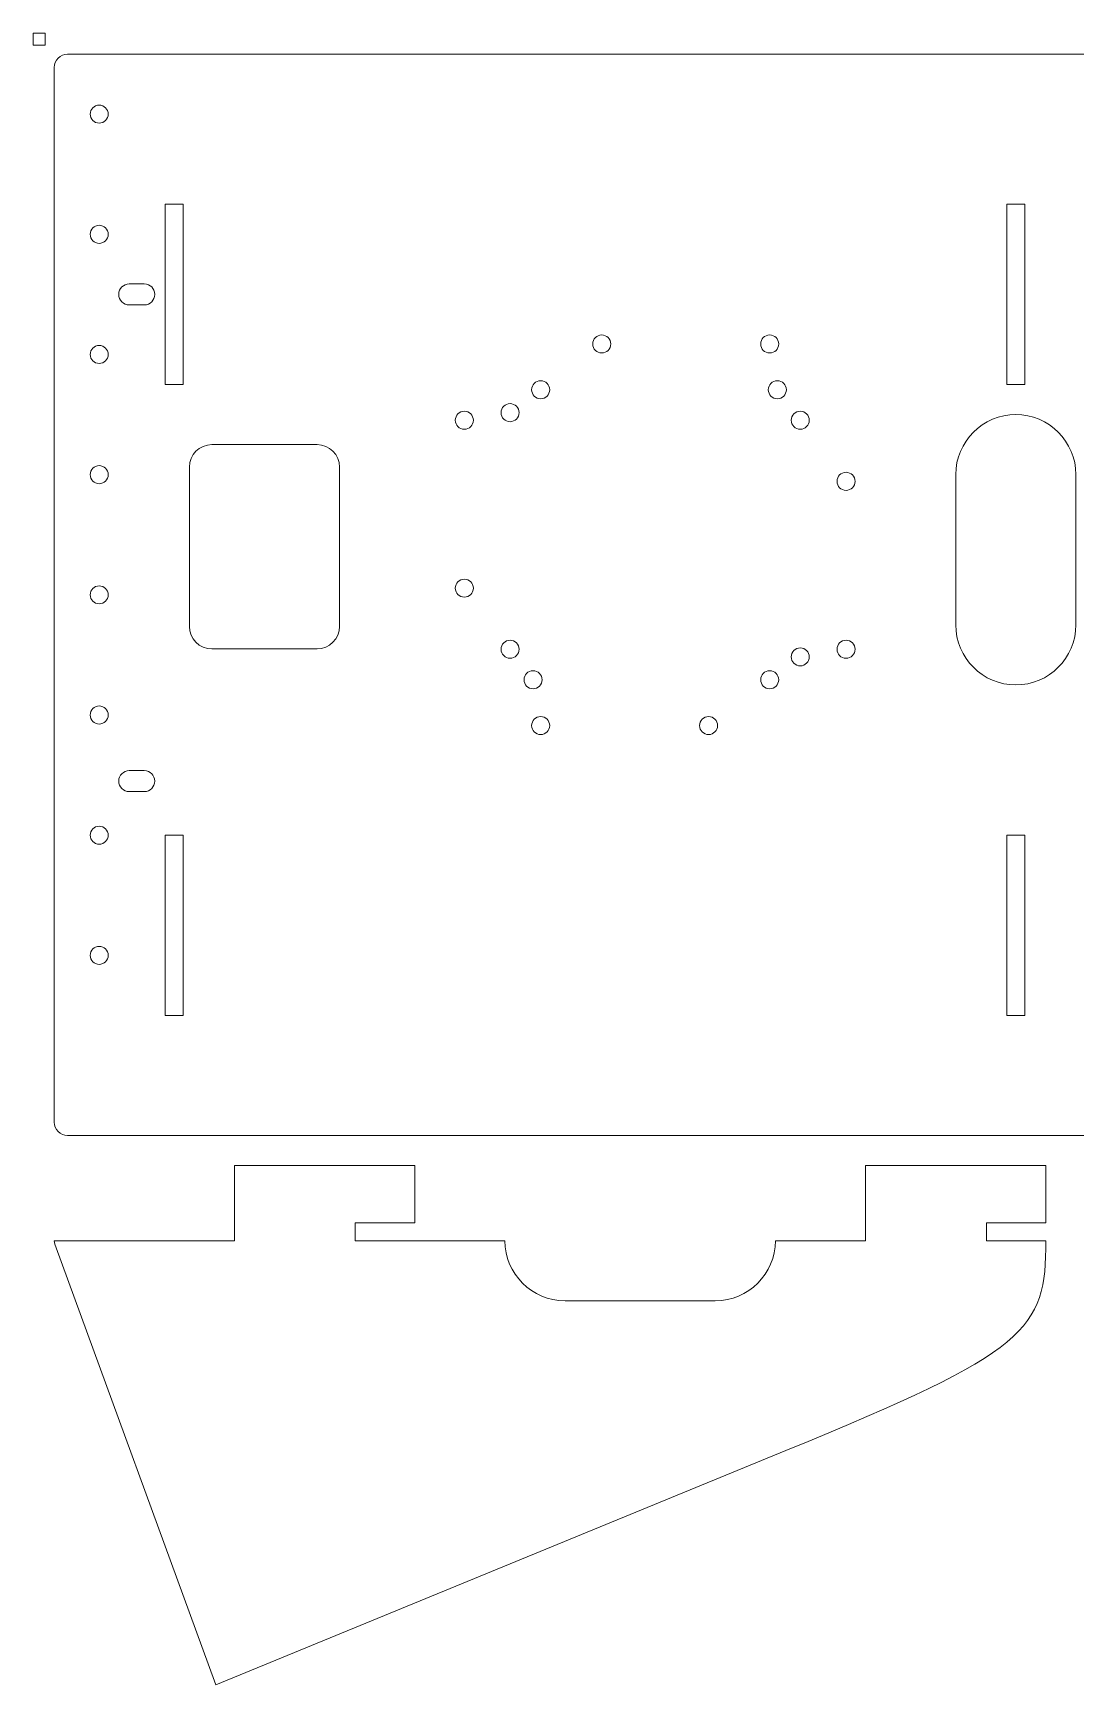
# Model space of a CAD drawing. Header units: millimetres. Extents: x -198 to 195, y -126 to 148.
# Drawn here: x -198.5 to -25, y -126.4 to 148.5 of the extents above; entities that cross this region are included whole.
import ezdxf

# ---------------------------------------------------------------- set-up
doc = ezdxf.new("R2010")
doc.units = ezdxf.units.MM
doc.header["$MEASUREMENT"] = 0
doc.layers.add('Layer 1', color=7, linetype='Continuous')

msp = doc.modelspace()

# ---------------------------------------------------------------- linework, layer by layer
at = {"layer": 'Layer 1', "color": 1, "lineweight": 0}
msp.add_lwpolyline([(-198.5, 146.5), (-196.5, 146.5), (-196.5, 148.5), (-198.5, 148.5), (-198.5, 146.5)], close=True, dxfattribs=at)
at = {"layer": 'Layer 1', "lineweight": 0}
for points in [[(-176.5, 90), (-173.5, 90), (-173.5, 120), (-176.5, 120), (-176.5, 90)], [(-36.5, 90), (-33.5, 90), (-33.5, 120), (-36.5, 120), (-36.5, 90)], [(-176.5, -15), (-173.5, -15), (-173.5, 15), (-176.5, 15), (-176.5, -15)], [(-36.5, -15), (-33.5, -15), (-33.5, 15), (-36.5, 15), (-36.5, -15)]]:
    msp.add_lwpolyline(points, close=True, dxfattribs=at)
for centre in [(-187.5, 135), (-187.5, 115), (-187.5, 95), (-114.05, 89.13), (-187.5, 75), (-63.25, 73.89), (-187.5, 55), (-63.25, 45.95), (-115.32, 40.87), (-187.5, 35), (-187.5, 15), (-187.5, -5)]:
    msp.add_ellipse(centre, major_axis=(0, 1.5), ratio=1, dxfattribs=at)
for points, knots in [([(-192.7499, 145), (-192.7499, 145), (122.75, 145), (122.75, 145), (122.75, 145), (123.9876, 145), (125, 143.9875), (125, 142.75), (125, 142.75), (125, 142.75), (125, -32.75), (125, -32.75), (125, -32.75), (125, -33.9875), (123.9876, -35), (122.75, -35), (122.75, -35), (122.75, -35), (-192.7499, -35), (-192.7499, -35), (-192.7499, -35), (-193.9874, -35), (-195, -33.9875), (-195, -32.75), (-195, -32.75), (-195, -32.75), (-195, 142.75), (-195, 142.75), (-195, 142.75), (-195, 143.9875), (-193.9874, 145), (-192.7499, 145)], [0, 0, 0, 0, 0.11111111, 0.11111111, 0.11111111, 0.11111111, 0.22222222, 0.22222222, 0.22222222, 0.22222222, 0.33333333, 0.33333333, 0.33333333, 0.33333333, 0.44444444, 0.44444444, 0.44444444, 0.44444444, 0.55555556, 0.55555556, 0.55555556, 0.55555556, 0.66666667, 0.66666667, 0.66666667, 0.66666667, 0.77777778, 0.77777778, 0.77777778, 0.77777778, 1, 1, 1, 1]), ([(-182.5001, 106.75), (-182.5001, 106.75), (-179.9999, 106.75), (-179.9999, 106.75), (-179.9999, 106.75), (-179.0374, 106.75), (-178.25, 105.9627), (-178.25, 105.0002), (-178.25, 105.0002), (-178.25, 105.0002), (-178.25, 104.9999), (-178.25, 104.9999), (-178.25, 104.9999), (-178.25, 104.0374), (-179.0374, 103.25), (-179.9999, 103.25), (-179.9999, 103.25), (-179.9999, 103.25), (-182.5001, 103.25), (-182.5001, 103.25), (-182.5001, 103.25), (-183.4626, 103.25), (-184.25, 104.0374), (-184.25, 104.9999), (-184.25, 104.9999), (-184.25, 104.9999), (-184.25, 105.0002), (-184.25, 105.0002), (-184.25, 105.0002), (-184.25, 105.9627), (-183.4626, 106.75), (-182.5001, 106.75)], [0, 0, 0, 0, 0.11111111, 0.11111111, 0.11111111, 0.11111111, 0.22222222, 0.22222222, 0.22222222, 0.22222222, 0.33333333, 0.33333333, 0.33333333, 0.33333333, 0.44444444, 0.44444444, 0.44444444, 0.44444444, 0.55555556, 0.55555556, 0.55555556, 0.55555556, 0.66666667, 0.66666667, 0.66666667, 0.66666667, 0.77777778, 0.77777778, 0.77777778, 0.77777778, 1, 1, 1, 1]), ([(-105.39, 96.75), (-105.39, 97.5784), (-104.7184, 98.25), (-103.89, 98.25), (-103.89, 98.25), (-103.0616, 98.25), (-102.39, 97.5784), (-102.39, 96.75), (-102.39, 96.75), (-102.39, 95.9216), (-103.0616, 95.25), (-103.89, 95.25), (-103.89, 95.25), (-104.7184, 95.25), (-105.39, 95.9216), (-105.39, 96.75)], [0, 0, 0, 0, 0.2, 0.2, 0.2, 0.2, 0.4, 0.4, 0.4, 0.4, 0.6, 0.6, 0.6, 0.6, 1, 1, 1, 1]), ([(-77.45, 96.75), (-77.45, 97.5784), (-76.7784, 98.25), (-75.95, 98.25), (-75.95, 98.25), (-75.1216, 98.25), (-74.45, 97.5784), (-74.45, 96.75), (-74.45, 96.75), (-74.45, 95.9216), (-75.1216, 95.25), (-75.95, 95.25), (-75.95, 95.25), (-76.7784, 95.25), (-77.45, 95.9216), (-77.45, 96.75)], [0, 0, 0, 0, 0.2, 0.2, 0.2, 0.2, 0.4, 0.4, 0.4, 0.4, 0.6, 0.6, 0.6, 0.6, 1, 1, 1, 1]), ([(-74.68, 87.63), (-75.5084, 87.63), (-76.18, 88.3016), (-76.18, 89.13), (-76.18, 89.13), (-76.18, 89.9584), (-75.5084, 90.63), (-74.68, 90.63), (-74.68, 90.63), (-73.8516, 90.63), (-73.18, 89.9584), (-73.18, 89.13), (-73.18, 89.13), (-73.18, 88.3016), (-73.8516, 87.63), (-74.68, 87.63)], [0, 0, 0, 0, 0.2, 0.2, 0.2, 0.2, 0.4, 0.4, 0.4, 0.4, 0.6, 0.6, 0.6, 0.6, 1, 1, 1, 1]), ([(-126.75, 82.55), (-127.5784, 82.55), (-128.25, 83.2216), (-128.25, 84.05), (-128.25, 84.05), (-128.25, 84.8784), (-127.5784, 85.55), (-126.75, 85.55), (-126.75, 85.55), (-125.9216, 85.55), (-125.25, 84.8784), (-125.25, 84.05), (-125.25, 84.05), (-125.25, 83.2216), (-125.9216, 82.55), (-126.75, 82.55)], [0, 0, 0, 0, 0.2, 0.2, 0.2, 0.2, 0.4, 0.4, 0.4, 0.4, 0.6, 0.6, 0.6, 0.6, 1, 1, 1, 1]), ([(-117.63, 85.32), (-117.63, 84.4916), (-118.3016, 83.82), (-119.13, 83.82), (-119.13, 83.82), (-119.9584, 83.82), (-120.63, 84.4916), (-120.63, 85.32), (-120.63, 85.32), (-120.63, 86.1484), (-119.9584, 86.82), (-119.13, 86.82), (-119.13, 86.82), (-118.3016, 86.82), (-117.63, 86.1484), (-117.63, 85.32)], [0, 0, 0, 0, 0.2, 0.2, 0.2, 0.2, 0.4, 0.4, 0.4, 0.4, 0.6, 0.6, 0.6, 0.6, 1, 1, 1, 1]), ([(-69.37, 84.05), (-69.37, 83.2216), (-70.0416, 82.55), (-70.87, 82.55), (-70.87, 82.55), (-71.6984, 82.55), (-72.37, 83.2216), (-72.37, 84.05), (-72.37, 84.05), (-72.37, 84.8784), (-71.6984, 85.55), (-70.87, 85.55), (-70.87, 85.55), (-70.0416, 85.55), (-69.37, 84.8784), (-69.37, 84.05)], [0, 0, 0, 0, 0.2, 0.2, 0.2, 0.2, 0.4, 0.4, 0.4, 0.4, 0.6, 0.6, 0.6, 0.6, 1, 1, 1, 1]), ([(-35, 85), (-35, 85), (-34.9999, 85), (-34.9999, 85), (-34.9999, 85), (-29.4998, 85), (-25, 80.5001), (-25, 75.0001), (-25, 75.0001), (-25, 75.0001), (-25, 49.9999), (-25, 49.9999), (-25, 49.9999), (-25, 44.4999), (-29.4998, 40), (-34.9999, 40), (-34.9999, 40), (-34.9999, 40), (-35, 40), (-35, 40), (-35, 40), (-40.5001, 40), (-45, 44.4999), (-45, 49.9999), (-45, 49.9999), (-45, 49.9999), (-45, 75.0001), (-45, 75.0001), (-45, 75.0001), (-45, 80.5001), (-40.5001, 85), (-35, 85)], [0, 0, 0, 0, 0.11111111, 0.11111111, 0.11111111, 0.11111111, 0.22222222, 0.22222222, 0.22222222, 0.22222222, 0.33333333, 0.33333333, 0.33333333, 0.33333333, 0.44444444, 0.44444444, 0.44444444, 0.44444444, 0.55555556, 0.55555556, 0.55555556, 0.55555556, 0.66666667, 0.66666667, 0.66666667, 0.66666667, 0.77777778, 0.77777778, 0.77777778, 0.77777778, 1, 1, 1, 1]), ([(-168.7501, 80), (-168.7501, 80), (-151.2499, 80), (-151.2499, 80), (-151.2499, 80), (-149.1873, 80), (-147.5, 78.3126), (-147.5, 76.2501), (-147.5, 76.2501), (-147.5, 76.2501), (-147.5, 49.7499), (-147.5, 49.7499), (-147.5, 49.7499), (-147.5, 47.6874), (-149.1873, 46), (-151.2499, 46), (-151.2499, 46), (-151.2499, 46), (-168.7501, 46), (-168.7501, 46), (-168.7501, 46), (-170.8127, 46), (-172.5, 47.6874), (-172.5, 49.7499), (-172.5, 49.7499), (-172.5, 49.7499), (-172.5, 76.2501), (-172.5, 76.2501), (-172.5, 76.2501), (-172.5, 78.3126), (-170.8127, 80), (-168.7501, 80)], [0, 0, 0, 0, 0.11111111, 0.11111111, 0.11111111, 0.11111111, 0.22222222, 0.22222222, 0.22222222, 0.22222222, 0.33333333, 0.33333333, 0.33333333, 0.33333333, 0.44444444, 0.44444444, 0.44444444, 0.44444444, 0.55555556, 0.55555556, 0.55555556, 0.55555556, 0.66666667, 0.66666667, 0.66666667, 0.66666667, 0.77777778, 0.77777778, 0.77777778, 0.77777778, 1, 1, 1, 1]), ([(-126.75, 54.61), (-127.5784, 54.61), (-128.25, 55.2816), (-128.25, 56.11), (-128.25, 56.11), (-128.25, 56.9384), (-127.5784, 57.61), (-126.75, 57.61), (-126.75, 57.61), (-125.9216, 57.61), (-125.25, 56.9384), (-125.25, 56.11), (-125.25, 56.11), (-125.25, 55.2816), (-125.9216, 54.61), (-126.75, 54.61)], [0, 0, 0, 0, 0.2, 0.2, 0.2, 0.2, 0.4, 0.4, 0.4, 0.4, 0.6, 0.6, 0.6, 0.6, 1, 1, 1, 1]), ([(-120.63, 45.95), (-120.63, 46.7784), (-119.9584, 47.45), (-119.13, 47.45), (-119.13, 47.45), (-118.3016, 47.45), (-117.63, 46.7784), (-117.63, 45.95), (-117.63, 45.95), (-117.63, 45.1216), (-118.3016, 44.45), (-119.13, 44.45), (-119.13, 44.45), (-119.9584, 44.45), (-120.63, 45.1216), (-120.63, 45.95)], [0, 0, 0, 0, 0.2, 0.2, 0.2, 0.2, 0.4, 0.4, 0.4, 0.4, 0.6, 0.6, 0.6, 0.6, 1, 1, 1, 1]), ([(-72.37, 44.68), (-72.37, 45.5084), (-71.6984, 46.18), (-70.87, 46.18), (-70.87, 46.18), (-70.0416, 46.18), (-69.37, 45.5084), (-69.37, 44.68), (-69.37, 44.68), (-69.37, 43.8516), (-70.0416, 43.18), (-70.87, 43.18), (-70.87, 43.18), (-71.6984, 43.18), (-72.37, 43.8516), (-72.37, 44.68)], [0, 0, 0, 0, 0.2, 0.2, 0.2, 0.2, 0.4, 0.4, 0.4, 0.4, 0.6, 0.6, 0.6, 0.6, 1, 1, 1, 1]), ([(-75.95, 39.37), (-76.7784, 39.37), (-77.45, 40.0416), (-77.45, 40.87), (-77.45, 40.87), (-77.45, 41.6984), (-76.7784, 42.37), (-75.95, 42.37), (-75.95, 42.37), (-75.1216, 42.37), (-74.45, 41.6984), (-74.45, 40.87), (-74.45, 40.87), (-74.45, 40.0416), (-75.1216, 39.37), (-75.95, 39.37)], [0, 0, 0, 0, 0.2, 0.2, 0.2, 0.2, 0.4, 0.4, 0.4, 0.4, 0.6, 0.6, 0.6, 0.6, 1, 1, 1, 1]), ([(-112.55, 33.25), (-112.55, 32.4216), (-113.2216, 31.75), (-114.05, 31.75), (-114.05, 31.75), (-114.8784, 31.75), (-115.55, 32.4216), (-115.55, 33.25), (-115.55, 33.25), (-115.55, 34.0784), (-114.8784, 34.75), (-114.05, 34.75), (-114.05, 34.75), (-113.2216, 34.75), (-112.55, 34.0784), (-112.55, 33.25)], [0, 0, 0, 0, 0.2, 0.2, 0.2, 0.2, 0.4, 0.4, 0.4, 0.4, 0.6, 0.6, 0.6, 0.6, 1, 1, 1, 1]), ([(-84.61, 33.25), (-84.61, 32.4216), (-85.2816, 31.75), (-86.11, 31.75), (-86.11, 31.75), (-86.9384, 31.75), (-87.61, 32.4216), (-87.61, 33.25), (-87.61, 33.25), (-87.61, 34.0784), (-86.9384, 34.75), (-86.11, 34.75), (-86.11, 34.75), (-85.2816, 34.75), (-84.61, 34.0784), (-84.61, 33.25)], [0, 0, 0, 0, 0.2, 0.2, 0.2, 0.2, 0.4, 0.4, 0.4, 0.4, 0.6, 0.6, 0.6, 0.6, 1, 1, 1, 1]), ([(-182.5001, 25.75), (-182.5001, 25.75), (-179.9999, 25.75), (-179.9999, 25.75), (-179.9999, 25.75), (-179.0374, 25.75), (-178.25, 24.9627), (-178.25, 24.0002), (-178.25, 24.0002), (-178.25, 24.0002), (-178.25, 23.9999), (-178.25, 23.9999), (-178.25, 23.9999), (-178.25, 23.0374), (-179.0374, 22.25), (-179.9999, 22.25), (-179.9999, 22.25), (-179.9999, 22.25), (-182.5001, 22.25), (-182.5001, 22.25), (-182.5001, 22.25), (-183.4626, 22.25), (-184.25, 23.0374), (-184.25, 23.9999), (-184.25, 23.9999), (-184.25, 23.9999), (-184.25, 24.0002), (-184.25, 24.0002), (-184.25, 24.0002), (-184.25, 24.9627), (-183.4626, 25.75), (-182.5001, 25.75)], [0, 0, 0, 0, 0.11111111, 0.11111111, 0.11111111, 0.11111111, 0.22222222, 0.22222222, 0.22222222, 0.22222222, 0.33333333, 0.33333333, 0.33333333, 0.33333333, 0.44444444, 0.44444444, 0.44444444, 0.44444444, 0.55555556, 0.55555556, 0.55555556, 0.55555556, 0.66666667, 0.66666667, 0.66666667, 0.66666667, 0.77777778, 0.77777778, 0.77777778, 0.77777778, 1, 1, 1, 1]), ([(-194.9006, -53.0636), (-194.9006, -53.0636), (-195, -52.5001), (-195, -52.5001), (-195, -52.5001), (-195, -52.5001), (-194.9, -52.5001), (-194.9, -52.5001), (-194.9, -52.5001), (-194.9, -52.5001), (-165, -52.5001), (-165, -52.5001), (-165, -52.5001), (-165, -52.5001), (-165, -40.0001), (-165, -40.0001), (-165, -40.0001), (-165, -40.0001), (-135, -40.0001), (-135, -40.0001), (-135, -40.0001), (-135, -40.0001), (-135, -49.5001), (-135, -49.5001), (-135, -49.5001), (-135, -49.5001), (-144.9, -49.5001), (-144.9, -49.5001), (-144.9, -49.5001), (-144.9, -49.5001), (-144.9, -52.5001), (-144.9, -52.5001), (-144.9, -52.5001), (-144.9, -52.5001), (-120, -52.5001), (-120, -52.5001), (-120, -52.5001), (-120, -58.0001), (-115.5, -62.5001), (-110.0001, -62.5001), (-110.0001, -62.5001), (-110.0001, -62.5001), (-85, -62.5001), (-85, -62.5001), (-85, -62.5001), (-79.5, -62.5001), (-75, -58.0001), (-75, -52.5001), (-75, -52.5001), (-75, -52.5001), (-60, -52.5), (-60, -52.5), (-60, -52.5), (-60, -52.5), (-60, -40.0001), (-60, -40.0001), (-60, -40.0001), (-60, -40.0001), (-30, -40.0001), (-30, -40.0001), (-30, -40.0001), (-30, -40.0001), (-30, -49.5001), (-30, -49.5001), (-30, -49.5001), (-30, -49.5001), (-39.9, -49.5001), (-39.9, -49.5001), (-39.9, -49.5001), (-39.9, -49.5001), (-39.9, -52.5), (-39.9, -52.5), (-39.9, -52.5), (-39.9, -52.5), (-30, -52.5), (-30, -52.5), (-30, -52.5), (-30, -67.4801), (-32.8793, -70.8235), (-73.2518, -87.4268), (-73.2518, -87.4268), (-73.2518, -87.4268), (-168.0917, -126.43), (-168.0917, -126.43), (-168.0917, -126.43), (-168.0917, -126.43), (-194.9006, -53.0636), (-194.9006, -53.0636)], [0, 0, 0, 0, 0.04347826, 0.04347826, 0.04347826, 0.04347826, 0.08695652, 0.08695652, 0.08695652, 0.08695652, 0.13043478, 0.13043478, 0.13043478, 0.13043478, 0.17391304, 0.17391304, 0.17391304, 0.17391304, 0.2173913, 0.2173913, 0.2173913, 0.2173913, 0.26086957, 0.26086957, 0.26086957, 0.26086957, 0.30434783, 0.30434783, 0.30434783, 0.30434783, 0.34782609, 0.34782609, 0.34782609, 0.34782609, 0.39130435, 0.39130435, 0.39130435, 0.39130435, 0.43478261, 0.43478261, 0.43478261, 0.43478261, 0.47826087, 0.47826087, 0.47826087, 0.47826087, 0.52173913, 0.52173913, 0.52173913, 0.52173913, 0.56521739, 0.56521739, 0.56521739, 0.56521739, 0.60869565, 0.60869565, 0.60869565, 0.60869565, 0.65217391, 0.65217391, 0.65217391, 0.65217391, 0.69565217, 0.69565217, 0.69565217, 0.69565217, 0.73913043, 0.73913043, 0.73913043, 0.73913043, 0.7826087, 0.7826087, 0.7826087, 0.7826087, 0.82608696, 0.82608696, 0.82608696, 0.82608696, 0.86956522, 0.86956522, 0.86956522, 0.86956522, 0.91304348, 0.91304348, 0.91304348, 0.91304348, 1, 1, 1, 1])]:
    msp.add_open_spline(points, degree=3, knots=knots, dxfattribs=at)

doc.saveas('drawing.dxf')
